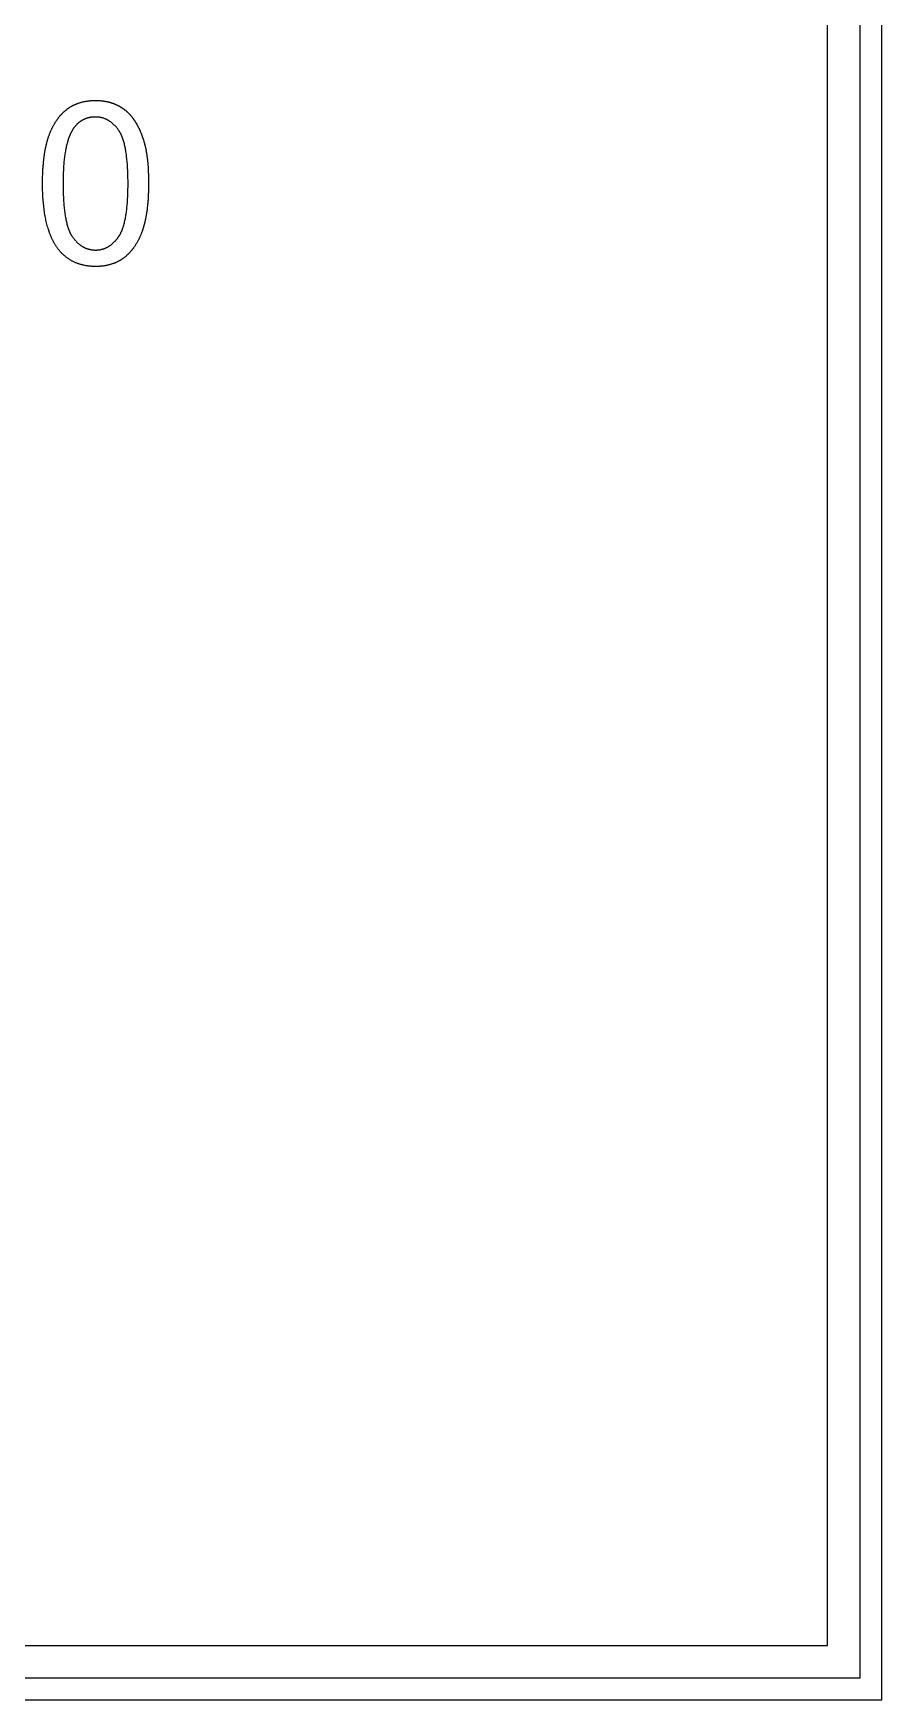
# Model space of a CAD drawing. Extents: x -140 to 139, y -60 to 60.
# Drawn here: x -58.16 to -42.5, y -28 to 2.75 of the extents above; entities that cross this region are included whole.
import ezdxf

# ---------------------------------------------------------------- set-up
doc = ezdxf.new("R2010")
doc.units = 0
doc.layers.add('ENGRAVE', color=5, linetype='Continuous')

msp = doc.modelspace()

# ---------------------------------------------------------------- linework, layer by layer
at = {"layer": 'ENGRAVE', "color": 5}
for points in [[(-42.5, 28), (-107.5, 28), (-107.5, -28), (-42.5, -28), (-42.5, 28)], [(-42.9, 27.6), (-107.1, 27.6), (-107.1, -27.6), (-42.9, -27.6), (-42.9, 27.6)]]:
    msp.add_lwpolyline(points, close=True, dxfattribs=at)
for points in [[(-43.5, -27), (-43.5, 27)], [(-57.883, 0.835), (-57.879, 0.846), (-57.875, 0.857), (-57.871, 0.868), (-57.867, 0.879), (-57.863, 0.89), (-57.859, 0.901), (-57.855, 0.911), (-57.85, 0.922), (-57.846, 0.933), (-57.842, 0.943), (-57.837, 0.953), (-57.833, 0.963), (-57.828, 0.974), (-57.823, 0.984), (-57.819, 0.994), (-57.814, 1.003), (-57.809, 1.013), (-57.804, 1.023), (-57.799, 1.032), (-57.794, 1.042), (-57.789, 1.051), (-57.784, 1.061), (-57.779, 1.07), (-57.773, 1.079), (-57.768, 1.088), (-57.763, 1.097), (-57.757, 1.106), (-57.752, 1.115), (-57.746, 1.124), (-57.74, 1.133), (-57.734, 1.141), (-57.729, 1.149), (-57.724, 1.156), (-57.719, 1.163), (-57.714, 1.169), (-57.71, 1.176), (-57.705, 1.182), (-57.7, 1.189), (-57.695, 1.195), (-57.69, 1.202), (-57.685, 1.208), (-57.68, 1.214), (-57.675, 1.22), (-57.67, 1.226), (-57.664, 1.232), (-57.659, 1.238), (-57.654, 1.244), (-57.648, 1.25), (-57.643, 1.256), (-57.638, 1.262), (-57.632, 1.267), (-57.627, 1.273), (-57.621, 1.279), (-57.616, 1.284), (-57.61, 1.29), (-57.604, 1.295), (-57.599, 1.3), (-57.593, 1.306), (-57.587, 1.311), (-57.581, 1.316), (-57.575, 1.321), (-57.57, 1.326), (-57.564, 1.331), (-57.558, 1.336)], [(-57.558, 1.336), (-57.551, 1.341), (-57.545, 1.346), (-57.539, 1.351), (-57.532, 1.356), (-57.526, 1.361), (-57.519, 1.365), (-57.513, 1.37), (-57.506, 1.374), (-57.5, 1.379), (-57.493, 1.383), (-57.486, 1.388), (-57.479, 1.392), (-57.473, 1.396), (-57.466, 1.4), (-57.459, 1.404), (-57.452, 1.408), (-57.445, 1.412), (-57.438, 1.416), (-57.431, 1.419), (-57.424, 1.423), (-57.417, 1.427), (-57.409, 1.43), (-57.402, 1.433), (-57.395, 1.437), (-57.387, 1.44), (-57.38, 1.443), (-57.372, 1.446), (-57.365, 1.45), (-57.358, 1.452), (-57.35, 1.455), (-57.343, 1.458), (-57.334, 1.461), (-57.326, 1.464), (-57.317, 1.467), (-57.307, 1.47), (-57.298, 1.473), (-57.288, 1.476), (-57.279, 1.478), (-57.27, 1.481), (-57.26, 1.483), (-57.251, 1.486), (-57.241, 1.488), (-57.231, 1.49), (-57.222, 1.492), (-57.212, 1.494), (-57.202, 1.496), (-57.192, 1.498), (-57.182, 1.499), (-57.172, 1.501), (-57.162, 1.502), (-57.152, 1.504), (-57.141, 1.505), (-57.131, 1.506), (-57.121, 1.507), (-57.11, 1.508), (-57.1, 1.509), (-57.089, 1.51), (-57.078, 1.51), (-57.068, 1.511), (-57.057, 1.511), (-57.046, 1.512), (-57.035, 1.512), (-57.024, 1.512), (-57.013, 1.512)], [(-57.013, 1.512), (-57.005, 1.512), (-56.997, 1.512), (-56.989, 1.512), (-56.981, 1.512), (-56.973, 1.512), (-56.965, 1.511), (-56.957, 1.511), (-56.949, 1.51), (-56.942, 1.51), (-56.934, 1.509), (-56.926, 1.509), (-56.918, 1.508), (-56.91, 1.508), (-56.903, 1.507), (-56.895, 1.506), (-56.888, 1.505), (-56.88, 1.504), (-56.872, 1.503), (-56.865, 1.502), (-56.857, 1.501), (-56.85, 1.5), (-56.843, 1.499), (-56.835, 1.498), (-56.828, 1.496), (-56.821, 1.495), (-56.813, 1.493), (-56.806, 1.492), (-56.799, 1.49), (-56.792, 1.489), (-56.784, 1.487), (-56.777, 1.485), (-56.77, 1.484), (-56.764, 1.482), (-56.758, 1.481), (-56.752, 1.479), (-56.746, 1.477), (-56.741, 1.476), (-56.735, 1.474), (-56.729, 1.472), (-56.723, 1.47), (-56.717, 1.468), (-56.711, 1.466), (-56.705, 1.465), (-56.7, 1.463), (-56.694, 1.461), (-56.688, 1.458), (-56.683, 1.456), (-56.677, 1.454), (-56.671, 1.452), (-56.666, 1.45), (-56.66, 1.447), (-56.655, 1.445), (-56.649, 1.443), (-56.643, 1.44), (-56.638, 1.438), (-56.633, 1.435), (-56.627, 1.433), (-56.622, 1.43), (-56.616, 1.428), (-56.611, 1.425), (-56.606, 1.422), (-56.6, 1.42), (-56.595, 1.417), (-56.59, 1.414)], [(-56.59, 1.414), (-56.584, 1.411), (-56.579, 1.408), (-56.573, 1.405), (-56.568, 1.402), (-56.562, 1.399), (-56.557, 1.396), (-56.552, 1.393), (-56.547, 1.389), (-56.541, 1.386), (-56.536, 1.383), (-56.531, 1.38), (-56.526, 1.376), (-56.52, 1.373), (-56.515, 1.369), (-56.51, 1.366), (-56.505, 1.362), (-56.5, 1.359), (-56.495, 1.355), (-56.49, 1.351), (-56.485, 1.348), (-56.48, 1.344), (-56.475, 1.34), (-56.471, 1.336), (-56.466, 1.333), (-56.461, 1.329), (-56.456, 1.325), (-56.451, 1.321), (-56.447, 1.317), (-56.442, 1.313), (-56.437, 1.309), (-56.433, 1.304), (-56.428, 1.3), (-56.423, 1.296), (-56.419, 1.291), (-56.414, 1.287), (-56.409, 1.282), (-56.404, 1.277), (-56.399, 1.273), (-56.395, 1.268), (-56.39, 1.263), (-56.386, 1.258), (-56.381, 1.253), (-56.376, 1.248), (-56.372, 1.243), (-56.367, 1.238), (-56.363, 1.233), (-56.359, 1.228), (-56.354, 1.223), (-56.35, 1.218), (-56.346, 1.212), (-56.341, 1.207), (-56.337, 1.202), (-56.333, 1.196), (-56.329, 1.191), (-56.325, 1.185), (-56.321, 1.18), (-56.316, 1.174), (-56.312, 1.168), (-56.308, 1.163), (-56.304, 1.157), (-56.301, 1.151), (-56.297, 1.145), (-56.293, 1.14), (-56.289, 1.134)], [(-57.423, 0.992), (-57.426, 0.987), (-57.43, 0.982), (-57.434, 0.976), (-57.437, 0.97), (-57.441, 0.965), (-57.444, 0.959), (-57.448, 0.953), (-57.451, 0.947), (-57.454, 0.941), (-57.458, 0.935), (-57.461, 0.928), (-57.464, 0.922), (-57.468, 0.916), (-57.471, 0.909), (-57.474, 0.903), (-57.477, 0.896), (-57.48, 0.889), (-57.483, 0.882), (-57.486, 0.875), (-57.489, 0.868), (-57.492, 0.861), (-57.495, 0.854), (-57.498, 0.847), (-57.501, 0.839), (-57.504, 0.831), (-57.507, 0.823), (-57.51, 0.816), (-57.512, 0.809), (-57.514, 0.803), (-57.517, 0.796), (-57.519, 0.788), (-57.523, 0.777), (-57.527, 0.761), (-57.533, 0.743), (-57.538, 0.722), (-57.544, 0.701), (-57.549, 0.681), (-57.554, 0.66), (-57.558, 0.64), (-57.562, 0.619), (-57.566, 0.597), (-57.57, 0.575), (-57.574, 0.553), (-57.578, 0.529), (-57.581, 0.506), (-57.584, 0.482), (-57.587, 0.458), (-57.59, 0.433), (-57.593, 0.408), (-57.596, 0.383), (-57.598, 0.357), (-57.6, 0.33), (-57.602, 0.303), (-57.604, 0.276), (-57.606, 0.248), (-57.607, 0.22), (-57.609, 0.192), (-57.61, 0.163), (-57.611, 0.133), (-57.611, 0.103), (-57.612, 0.073), (-57.612, 0.042), (-57.613, 0.011), (-57.613, -0.02)], [(-57.017, 1.207), (-57.025, 1.207), (-57.033, 1.207), (-57.041, 1.207), (-57.048, 1.207), (-57.056, 1.206), (-57.063, 1.206), (-57.071, 1.205), (-57.078, 1.204), (-57.086, 1.203), (-57.093, 1.202), (-57.1, 1.201), (-57.107, 1.2), (-57.115, 1.199), (-57.122, 1.197), (-57.129, 1.196), (-57.136, 1.194), (-57.143, 1.193), (-57.15, 1.191), (-57.157, 1.189), (-57.164, 1.187), (-57.17, 1.185), (-57.177, 1.183), (-57.184, 1.181), (-57.19, 1.178), (-57.197, 1.176), (-57.204, 1.173), (-57.21, 1.17), (-57.217, 1.168), (-57.223, 1.165), (-57.229, 1.162), (-57.236, 1.159), (-57.242, 1.156), (-57.248, 1.152), (-57.255, 1.149), (-57.261, 1.145), (-57.267, 1.141), (-57.274, 1.137), (-57.28, 1.133), (-57.286, 1.129), (-57.292, 1.125), (-57.298, 1.121), (-57.304, 1.117), (-57.31, 1.112), (-57.316, 1.107), (-57.322, 1.103), (-57.328, 1.098), (-57.333, 1.093), (-57.339, 1.088), (-57.345, 1.083), (-57.35, 1.078), (-57.356, 1.072), (-57.361, 1.067), (-57.366, 1.061), (-57.372, 1.055), (-57.377, 1.05), (-57.382, 1.044), (-57.388, 1.038), (-57.393, 1.032), (-57.398, 1.025), (-57.403, 1.019), (-57.408, 1.012), (-57.413, 1.006), (-57.418, 0.999), (-57.423, 0.992)], [(-56.588, 0.964), (-56.593, 0.972), (-56.599, 0.98), (-56.605, 0.988), (-56.611, 0.995), (-56.617, 1.003), (-56.623, 1.01), (-56.629, 1.018), (-56.635, 1.025), (-56.641, 1.032), (-56.648, 1.039), (-56.654, 1.045), (-56.66, 1.052), (-56.667, 1.058), (-56.673, 1.065), (-56.679, 1.071), (-56.686, 1.077), (-56.693, 1.083), (-56.699, 1.089), (-56.706, 1.094), (-56.713, 1.1), (-56.719, 1.105), (-56.726, 1.11), (-56.733, 1.115), (-56.74, 1.12), (-56.747, 1.125), (-56.754, 1.13), (-56.761, 1.134), (-56.768, 1.139), (-56.775, 1.143), (-56.783, 1.147), (-56.79, 1.151), (-56.797, 1.155), (-56.803, 1.158), (-56.81, 1.161), (-56.816, 1.164), (-56.822, 1.167), (-56.829, 1.17), (-56.835, 1.173), (-56.842, 1.175), (-56.848, 1.178), (-56.855, 1.18), (-56.862, 1.183), (-56.868, 1.185), (-56.875, 1.187), (-56.882, 1.189), (-56.889, 1.191), (-56.896, 1.193), (-56.902, 1.194), (-56.909, 1.196), (-56.916, 1.197), (-56.923, 1.199), (-56.93, 1.2), (-56.937, 1.201), (-56.944, 1.202), (-56.952, 1.203), (-56.959, 1.204), (-56.966, 1.205), (-56.973, 1.206), (-56.98, 1.206), (-56.988, 1.207), (-56.995, 1.207), (-57.003, 1.207), (-57.01, 1.207), (-57.017, 1.207)], [(-56.414, -0.02), (-56.414, 0.012), (-56.414, 0.044), (-56.415, 0.076), (-56.415, 0.108), (-56.416, 0.138), (-56.417, 0.169), (-56.418, 0.198), (-56.419, 0.228), (-56.421, 0.256), (-56.422, 0.285), (-56.424, 0.312), (-56.426, 0.34), (-56.428, 0.367), (-56.431, 0.393), (-56.433, 0.419), (-56.436, 0.444), (-56.439, 0.469), (-56.442, 0.493), (-56.445, 0.517), (-56.448, 0.541), (-56.452, 0.564), (-56.455, 0.586), (-56.459, 0.608), (-56.463, 0.629), (-56.467, 0.65), (-56.472, 0.67), (-56.476, 0.69), (-56.481, 0.71), (-56.487, 0.73), (-56.492, 0.75), (-56.498, 0.768), (-56.502, 0.783), (-56.505, 0.793), (-56.507, 0.8), (-56.509, 0.805), (-56.511, 0.81), (-56.513, 0.815), (-56.516, 0.822), (-56.518, 0.829), (-56.521, 0.836), (-56.523, 0.842), (-56.526, 0.848), (-56.528, 0.854), (-56.531, 0.86), (-56.533, 0.866), (-56.536, 0.872), (-56.539, 0.878), (-56.541, 0.883), (-56.544, 0.889), (-56.547, 0.895), (-56.549, 0.9), (-56.552, 0.906), (-56.555, 0.911), (-56.558, 0.916), (-56.561, 0.921), (-56.564, 0.926), (-56.566, 0.931), (-56.569, 0.936), (-56.572, 0.941), (-56.575, 0.946), (-56.578, 0.95), (-56.581, 0.955), (-56.585, 0.959), (-56.588, 0.964)], [(-56.289, 1.134), (-56.286, 1.129), (-56.282, 1.124), (-56.279, 1.118), (-56.276, 1.113), (-56.273, 1.108), (-56.269, 1.103), (-56.266, 1.098), (-56.263, 1.092), (-56.26, 1.087), (-56.257, 1.082), (-56.254, 1.076), (-56.251, 1.071), (-56.248, 1.065), (-56.245, 1.06), (-56.242, 1.054), (-56.239, 1.049), (-56.236, 1.043), (-56.233, 1.038), (-56.23, 1.032), (-56.227, 1.026), (-56.224, 1.021), (-56.221, 1.015), (-56.218, 1.009), (-56.216, 1.003), (-56.213, 0.998), (-56.21, 0.992), (-56.207, 0.986), (-56.204, 0.98), (-56.202, 0.974), (-56.199, 0.968), (-56.196, 0.962), (-56.194, 0.956), (-56.191, 0.949), (-56.187, 0.941), (-56.184, 0.933), (-56.181, 0.925), (-56.177, 0.917), (-56.174, 0.909), (-56.171, 0.901), (-56.168, 0.894), (-56.165, 0.886), (-56.162, 0.878), (-56.159, 0.869), (-56.156, 0.861), (-56.153, 0.853), (-56.15, 0.845), (-56.147, 0.836), (-56.144, 0.828), (-56.141, 0.82), (-56.139, 0.811), (-56.136, 0.803), (-56.133, 0.794), (-56.13, 0.786), (-56.128, 0.777), (-56.125, 0.768), (-56.122, 0.759), (-56.12, 0.751), (-56.117, 0.742), (-56.115, 0.733), (-56.112, 0.724), (-56.11, 0.715), (-56.107, 0.706), (-56.105, 0.697), (-56.103, 0.688)], [(-57.991, -0.02), (-57.991, 0), (-57.991, 0.02), (-57.991, 0.04), (-57.991, 0.059), (-57.991, 0.079), (-57.99, 0.098), (-57.99, 0.118), (-57.989, 0.137), (-57.988, 0.156), (-57.988, 0.175), (-57.987, 0.193), (-57.986, 0.212), (-57.985, 0.23), (-57.984, 0.248), (-57.983, 0.266), (-57.981, 0.284), (-57.98, 0.302), (-57.979, 0.32), (-57.977, 0.337), (-57.976, 0.355), (-57.974, 0.372), (-57.972, 0.389), (-57.971, 0.406), (-57.969, 0.422), (-57.967, 0.439), (-57.965, 0.455), (-57.963, 0.471), (-57.961, 0.488), (-57.958, 0.504), (-57.956, 0.521), (-57.953, 0.537), (-57.951, 0.55), (-57.949, 0.562), (-57.948, 0.572), (-57.946, 0.581), (-57.944, 0.59), (-57.943, 0.599), (-57.941, 0.608), (-57.939, 0.618), (-57.937, 0.628), (-57.935, 0.637), (-57.933, 0.646), (-57.931, 0.656), (-57.93, 0.665), (-57.927, 0.674), (-57.925, 0.683), (-57.923, 0.692), (-57.921, 0.701), (-57.919, 0.71), (-57.917, 0.718), (-57.915, 0.727), (-57.912, 0.736), (-57.91, 0.744), (-57.908, 0.753), (-57.906, 0.761), (-57.903, 0.77), (-57.901, 0.778), (-57.898, 0.786), (-57.896, 0.795), (-57.893, 0.803), (-57.891, 0.811), (-57.888, 0.819), (-57.886, 0.827), (-57.883, 0.835)], [(-56.103, 0.688), (-56.101, 0.681), (-56.1, 0.675), (-56.098, 0.669), (-56.096, 0.662), (-56.095, 0.656), (-56.093, 0.65), (-56.092, 0.643), (-56.091, 0.637), (-56.089, 0.63), (-56.088, 0.623), (-56.086, 0.617), (-56.085, 0.61), (-56.084, 0.603), (-56.082, 0.596), (-56.081, 0.589), (-56.08, 0.582), (-56.078, 0.575), (-56.077, 0.568), (-56.076, 0.561), (-56.075, 0.554), (-56.073, 0.547), (-56.072, 0.539), (-56.071, 0.532), (-56.07, 0.525), (-56.069, 0.517), (-56.068, 0.509), (-56.066, 0.502), (-56.065, 0.494), (-56.064, 0.488), (-56.064, 0.481), (-56.062, 0.473), (-56.061, 0.464), (-56.06, 0.452), (-56.058, 0.439), (-56.057, 0.425), (-56.055, 0.411), (-56.054, 0.397), (-56.052, 0.383), (-56.051, 0.37), (-56.05, 0.356), (-56.049, 0.342), (-56.048, 0.328), (-56.046, 0.313), (-56.045, 0.299), (-56.044, 0.284), (-56.043, 0.269), (-56.043, 0.254), (-56.042, 0.239), (-56.041, 0.224), (-56.04, 0.209), (-56.039, 0.193), (-56.039, 0.178), (-56.038, 0.162), (-56.038, 0.146), (-56.037, 0.13), (-56.037, 0.114), (-56.036, 0.098), (-56.036, 0.081), (-56.036, 0.065), (-56.036, 0.048), (-56.035, 0.031), (-56.035, 0.014), (-56.035, -0.003), (-56.035, -0.02)], [(-57.695, -1.24), (-57.701, -1.232), (-57.708, -1.223), (-57.714, -1.214), (-57.721, -1.205), (-57.727, -1.196), (-57.734, -1.187), (-57.74, -1.178), (-57.746, -1.169), (-57.752, -1.159), (-57.758, -1.15), (-57.764, -1.14), (-57.77, -1.13), (-57.775, -1.12), (-57.781, -1.11), (-57.787, -1.1), (-57.792, -1.09), (-57.798, -1.079), (-57.803, -1.068), (-57.808, -1.058), (-57.814, -1.047), (-57.819, -1.036), (-57.824, -1.025), (-57.829, -1.014), (-57.834, -1.003), (-57.839, -0.991), (-57.844, -0.979), (-57.848, -0.967), (-57.853, -0.956), (-57.857, -0.946), (-57.861, -0.936), (-57.865, -0.923), (-57.87, -0.908), (-57.877, -0.889), (-57.884, -0.867), (-57.891, -0.843), (-57.899, -0.818), (-57.906, -0.794), (-57.912, -0.77), (-57.918, -0.746), (-57.923, -0.722), (-57.929, -0.698), (-57.934, -0.672), (-57.939, -0.646), (-57.944, -0.62), (-57.949, -0.594), (-57.953, -0.567), (-57.957, -0.54), (-57.961, -0.512), (-57.965, -0.484), (-57.968, -0.456), (-57.971, -0.427), (-57.974, -0.398), (-57.977, -0.369), (-57.98, -0.339), (-57.982, -0.309), (-57.984, -0.278), (-57.986, -0.248), (-57.987, -0.216), (-57.989, -0.185), (-57.99, -0.152), (-57.99, -0.12), (-57.991, -0.087), (-57.991, -0.054), (-57.991, -0.02)], [(-57.613, -0.02), (-57.613, -0.053), (-57.612, -0.085), (-57.612, -0.117), (-57.612, -0.148), (-57.611, -0.179), (-57.61, -0.209), (-57.609, -0.238), (-57.607, -0.268), (-57.606, -0.296), (-57.604, -0.325), (-57.603, -0.352), (-57.601, -0.38), (-57.599, -0.406), (-57.596, -0.433), (-57.594, -0.458), (-57.591, -0.484), (-57.588, -0.508), (-57.585, -0.533), (-57.582, -0.556), (-57.579, -0.58), (-57.575, -0.603), (-57.572, -0.625), (-57.568, -0.647), (-57.564, -0.668), (-57.56, -0.689), (-57.556, -0.709), (-57.551, -0.729), (-57.546, -0.749), (-57.541, -0.77), (-57.535, -0.79), (-57.53, -0.807), (-57.526, -0.822), (-57.523, -0.832), (-57.52, -0.839), (-57.519, -0.844), (-57.517, -0.849), (-57.515, -0.855), (-57.512, -0.862), (-57.51, -0.868), (-57.507, -0.875), (-57.505, -0.882), (-57.502, -0.888), (-57.5, -0.894), (-57.497, -0.9), (-57.495, -0.906), (-57.492, -0.912), (-57.49, -0.918), (-57.487, -0.924), (-57.484, -0.929), (-57.482, -0.935), (-57.479, -0.94), (-57.476, -0.946), (-57.473, -0.951), (-57.471, -0.956), (-57.468, -0.962), (-57.465, -0.967), (-57.462, -0.972), (-57.459, -0.977), (-57.456, -0.982), (-57.453, -0.986), (-57.45, -0.991), (-57.447, -0.996), (-57.444, -1), (-57.441, -1.005)], [(-56.588, -1.003), (-56.585, -0.998), (-56.581, -0.994), (-56.578, -0.989), (-56.575, -0.984), (-56.572, -0.979), (-56.569, -0.975), (-56.566, -0.97), (-56.563, -0.965), (-56.56, -0.959), (-56.558, -0.954), (-56.555, -0.949), (-56.552, -0.944), (-56.549, -0.938), (-56.546, -0.933), (-56.544, -0.927), (-56.541, -0.921), (-56.538, -0.915), (-56.536, -0.909), (-56.533, -0.904), (-56.53, -0.898), (-56.528, -0.892), (-56.525, -0.886), (-56.523, -0.879), (-56.52, -0.873), (-56.518, -0.866), (-56.515, -0.859), (-56.513, -0.852), (-56.511, -0.846), (-56.509, -0.842), (-56.507, -0.836), (-56.505, -0.829), (-56.501, -0.819), (-56.497, -0.805), (-56.492, -0.787), (-56.486, -0.767), (-56.481, -0.746), (-56.476, -0.726), (-56.471, -0.706), (-56.467, -0.686), (-56.463, -0.666), (-56.459, -0.645), (-56.455, -0.623), (-56.452, -0.6), (-56.448, -0.578), (-56.445, -0.554), (-56.441, -0.53), (-56.438, -0.506), (-56.436, -0.482), (-56.433, -0.456), (-56.43, -0.431), (-56.428, -0.405), (-56.426, -0.378), (-56.424, -0.351), (-56.422, -0.323), (-56.421, -0.295), (-56.419, -0.267), (-56.418, -0.238), (-56.417, -0.208), (-56.416, -0.178), (-56.415, -0.147), (-56.415, -0.116), (-56.414, -0.085), (-56.414, -0.053), (-56.414, -0.02)], [(-56.035, -0.02), (-56.035, -0.04), (-56.035, -0.06), (-56.036, -0.08), (-56.036, -0.099), (-56.036, -0.119), (-56.037, -0.138), (-56.037, -0.157), (-56.038, -0.176), (-56.038, -0.195), (-56.039, -0.213), (-56.04, -0.232), (-56.041, -0.25), (-56.042, -0.268), (-56.043, -0.286), (-56.044, -0.304), (-56.045, -0.322), (-56.046, -0.339), (-56.048, -0.357), (-56.049, -0.374), (-56.051, -0.391), (-56.052, -0.409), (-56.054, -0.425), (-56.056, -0.442), (-56.058, -0.459), (-56.059, -0.475), (-56.061, -0.491), (-56.063, -0.507), (-56.066, -0.524), (-56.068, -0.54), (-56.07, -0.557), (-56.073, -0.572), (-56.075, -0.586), (-56.077, -0.598), (-56.079, -0.608), (-56.08, -0.617), (-56.082, -0.626), (-56.083, -0.635), (-56.085, -0.644), (-56.087, -0.654), (-56.089, -0.664), (-56.091, -0.674), (-56.093, -0.683), (-56.095, -0.692), (-56.097, -0.701), (-56.099, -0.711), (-56.101, -0.72), (-56.103, -0.729), (-56.105, -0.738), (-56.107, -0.747), (-56.109, -0.756), (-56.112, -0.765), (-56.114, -0.773), (-56.116, -0.782), (-56.119, -0.791), (-56.121, -0.799), (-56.123, -0.808), (-56.126, -0.816), (-56.128, -0.825), (-56.131, -0.833), (-56.133, -0.841), (-56.136, -0.849), (-56.138, -0.858), (-56.141, -0.866), (-56.144, -0.874)], [(-56.144, -0.874), (-56.147, -0.885), (-56.151, -0.896), (-56.155, -0.907), (-56.159, -0.917), (-56.163, -0.928), (-56.167, -0.939), (-56.171, -0.949), (-56.175, -0.96), (-56.18, -0.97), (-56.184, -0.98), (-56.188, -0.991), (-56.193, -1.001), (-56.197, -1.011), (-56.202, -1.021), (-56.207, -1.03), (-56.211, -1.04), (-56.216, -1.05), (-56.221, -1.06), (-56.226, -1.069), (-56.231, -1.078), (-56.236, -1.088), (-56.241, -1.097), (-56.246, -1.106), (-56.251, -1.115), (-56.256, -1.124), (-56.262, -1.133), (-56.267, -1.142), (-56.273, -1.151), (-56.278, -1.16), (-56.284, -1.168), (-56.29, -1.177), (-56.295, -1.185), (-56.3, -1.192), (-56.305, -1.199), (-56.31, -1.205), (-56.315, -1.212), (-56.319, -1.218), (-56.324, -1.225), (-56.329, -1.231), (-56.335, -1.238), (-56.34, -1.244), (-56.345, -1.251), (-56.35, -1.257), (-56.355, -1.263), (-56.36, -1.269), (-56.366, -1.275), (-56.371, -1.281), (-56.377, -1.287), (-56.382, -1.293), (-56.388, -1.299), (-56.393, -1.305), (-56.399, -1.311), (-56.404, -1.316), (-56.41, -1.322), (-56.416, -1.328), (-56.421, -1.333), (-56.427, -1.339), (-56.433, -1.344), (-56.439, -1.349), (-56.445, -1.355), (-56.451, -1.36), (-56.457, -1.365), (-56.463, -1.37), (-56.469, -1.375)], [(-57.441, -1.005), (-57.435, -1.013), (-57.429, -1.021), (-57.423, -1.029), (-57.417, -1.037), (-57.411, -1.044), (-57.405, -1.052), (-57.399, -1.059), (-57.392, -1.066), (-57.386, -1.073), (-57.38, -1.08), (-57.374, -1.087), (-57.367, -1.094), (-57.361, -1.1), (-57.354, -1.106), (-57.348, -1.113), (-57.341, -1.119), (-57.334, -1.125), (-57.328, -1.13), (-57.321, -1.136), (-57.314, -1.142), (-57.307, -1.147), (-57.3, -1.152), (-57.294, -1.157), (-57.287, -1.162), (-57.28, -1.167), (-57.273, -1.172), (-57.266, -1.176), (-57.258, -1.181), (-57.251, -1.185), (-57.244, -1.189), (-57.236, -1.193), (-57.229, -1.197), (-57.223, -1.2), (-57.216, -1.203), (-57.21, -1.206), (-57.204, -1.209), (-57.198, -1.212), (-57.192, -1.214), (-57.185, -1.217), (-57.179, -1.219), (-57.172, -1.222), (-57.165, -1.224), (-57.159, -1.226), (-57.152, -1.228), (-57.146, -1.23), (-57.139, -1.232), (-57.132, -1.234), (-57.126, -1.235), (-57.119, -1.237), (-57.112, -1.238), (-57.105, -1.24), (-57.098, -1.241), (-57.091, -1.242), (-57.084, -1.243), (-57.077, -1.244), (-57.07, -1.245), (-57.063, -1.246), (-57.056, -1.247), (-57.049, -1.247), (-57.042, -1.247), (-57.035, -1.248), (-57.028, -1.248), (-57.021, -1.248), (-57.013, -1.248)], [(-57.013, -1.248), (-57.006, -1.248), (-56.999, -1.248), (-56.992, -1.248), (-56.984, -1.247), (-56.977, -1.247), (-56.97, -1.247), (-56.963, -1.246), (-56.956, -1.245), (-56.949, -1.244), (-56.942, -1.243), (-56.935, -1.242), (-56.928, -1.241), (-56.922, -1.24), (-56.915, -1.238), (-56.908, -1.237), (-56.901, -1.235), (-56.895, -1.234), (-56.888, -1.232), (-56.881, -1.23), (-56.875, -1.228), (-56.868, -1.226), (-56.862, -1.224), (-56.855, -1.222), (-56.848, -1.219), (-56.842, -1.217), (-56.836, -1.214), (-56.829, -1.212), (-56.823, -1.209), (-56.817, -1.206), (-56.811, -1.203), (-56.804, -1.2), (-56.798, -1.197), (-56.791, -1.193), (-56.784, -1.189), (-56.776, -1.185), (-56.769, -1.18), (-56.762, -1.176), (-56.755, -1.171), (-56.748, -1.167), (-56.741, -1.162), (-56.734, -1.157), (-56.727, -1.152), (-56.72, -1.146), (-56.713, -1.141), (-56.707, -1.135), (-56.7, -1.13), (-56.693, -1.124), (-56.687, -1.118), (-56.68, -1.112), (-56.674, -1.105), (-56.667, -1.099), (-56.661, -1.092), (-56.654, -1.086), (-56.648, -1.079), (-56.642, -1.072), (-56.636, -1.065), (-56.63, -1.057), (-56.623, -1.05), (-56.617, -1.043), (-56.611, -1.035), (-56.605, -1.027), (-56.599, -1.019), (-56.594, -1.011), (-56.588, -1.003)], [(-57.013, -1.551), (-57.027, -1.551), (-57.041, -1.551), (-57.055, -1.55), (-57.069, -1.55), (-57.083, -1.549), (-57.096, -1.548), (-57.11, -1.547), (-57.123, -1.546), (-57.137, -1.544), (-57.15, -1.543), (-57.163, -1.541), (-57.176, -1.539), (-57.189, -1.537), (-57.202, -1.535), (-57.214, -1.533), (-57.227, -1.53), (-57.24, -1.527), (-57.252, -1.524), (-57.264, -1.521), (-57.276, -1.518), (-57.289, -1.515), (-57.301, -1.511), (-57.313, -1.507), (-57.324, -1.504), (-57.336, -1.499), (-57.348, -1.495), (-57.359, -1.491), (-57.371, -1.486), (-57.382, -1.482), (-57.393, -1.477), (-57.405, -1.472), (-57.415, -1.466), (-57.426, -1.461), (-57.436, -1.456), (-57.445, -1.451), (-57.455, -1.446), (-57.465, -1.441), (-57.474, -1.435), (-57.484, -1.429), (-57.493, -1.423), (-57.503, -1.417), (-57.512, -1.411), (-57.521, -1.405), (-57.53, -1.398), (-57.539, -1.392), (-57.548, -1.385), (-57.557, -1.378), (-57.566, -1.371), (-57.574, -1.364), (-57.583, -1.357), (-57.592, -1.349), (-57.6, -1.342), (-57.608, -1.334), (-57.617, -1.326), (-57.625, -1.318), (-57.633, -1.31), (-57.641, -1.302), (-57.649, -1.293), (-57.657, -1.285), (-57.664, -1.276), (-57.672, -1.267), (-57.68, -1.258), (-57.687, -1.249), (-57.695, -1.24)], [(-56.469, -1.375), (-56.475, -1.38), (-56.481, -1.385), (-56.488, -1.39), (-56.494, -1.395), (-56.5, -1.399), (-56.507, -1.404), (-56.513, -1.409), (-56.52, -1.413), (-56.526, -1.418), (-56.533, -1.422), (-56.539, -1.426), (-56.546, -1.43), (-56.553, -1.435), (-56.56, -1.439), (-56.566, -1.443), (-56.573, -1.446), (-56.58, -1.45), (-56.587, -1.454), (-56.594, -1.458), (-56.601, -1.461), (-56.608, -1.465), (-56.615, -1.468), (-56.623, -1.472), (-56.63, -1.475), (-56.637, -1.479), (-56.645, -1.482), (-56.652, -1.485), (-56.659, -1.488), (-56.667, -1.491), (-56.674, -1.494), (-56.681, -1.496), (-56.69, -1.499), (-56.698, -1.502), (-56.707, -1.505), (-56.717, -1.509), (-56.726, -1.511), (-56.736, -1.514), (-56.745, -1.517), (-56.755, -1.52), (-56.764, -1.522), (-56.774, -1.524), (-56.783, -1.527), (-56.793, -1.529), (-56.803, -1.531), (-56.813, -1.533), (-56.823, -1.535), (-56.833, -1.537), (-56.843, -1.538), (-56.853, -1.54), (-56.863, -1.541), (-56.874, -1.543), (-56.884, -1.544), (-56.894, -1.545), (-56.905, -1.546), (-56.915, -1.547), (-56.926, -1.548), (-56.937, -1.549), (-56.947, -1.549), (-56.958, -1.55), (-56.969, -1.55), (-56.98, -1.551), (-56.991, -1.551), (-57.002, -1.551), (-57.013, -1.551)], [(-106.5, -27), (-43.5, -27)]]:
    msp.add_lwpolyline(points, dxfattribs=at)

doc.saveas('drawing.dxf')
